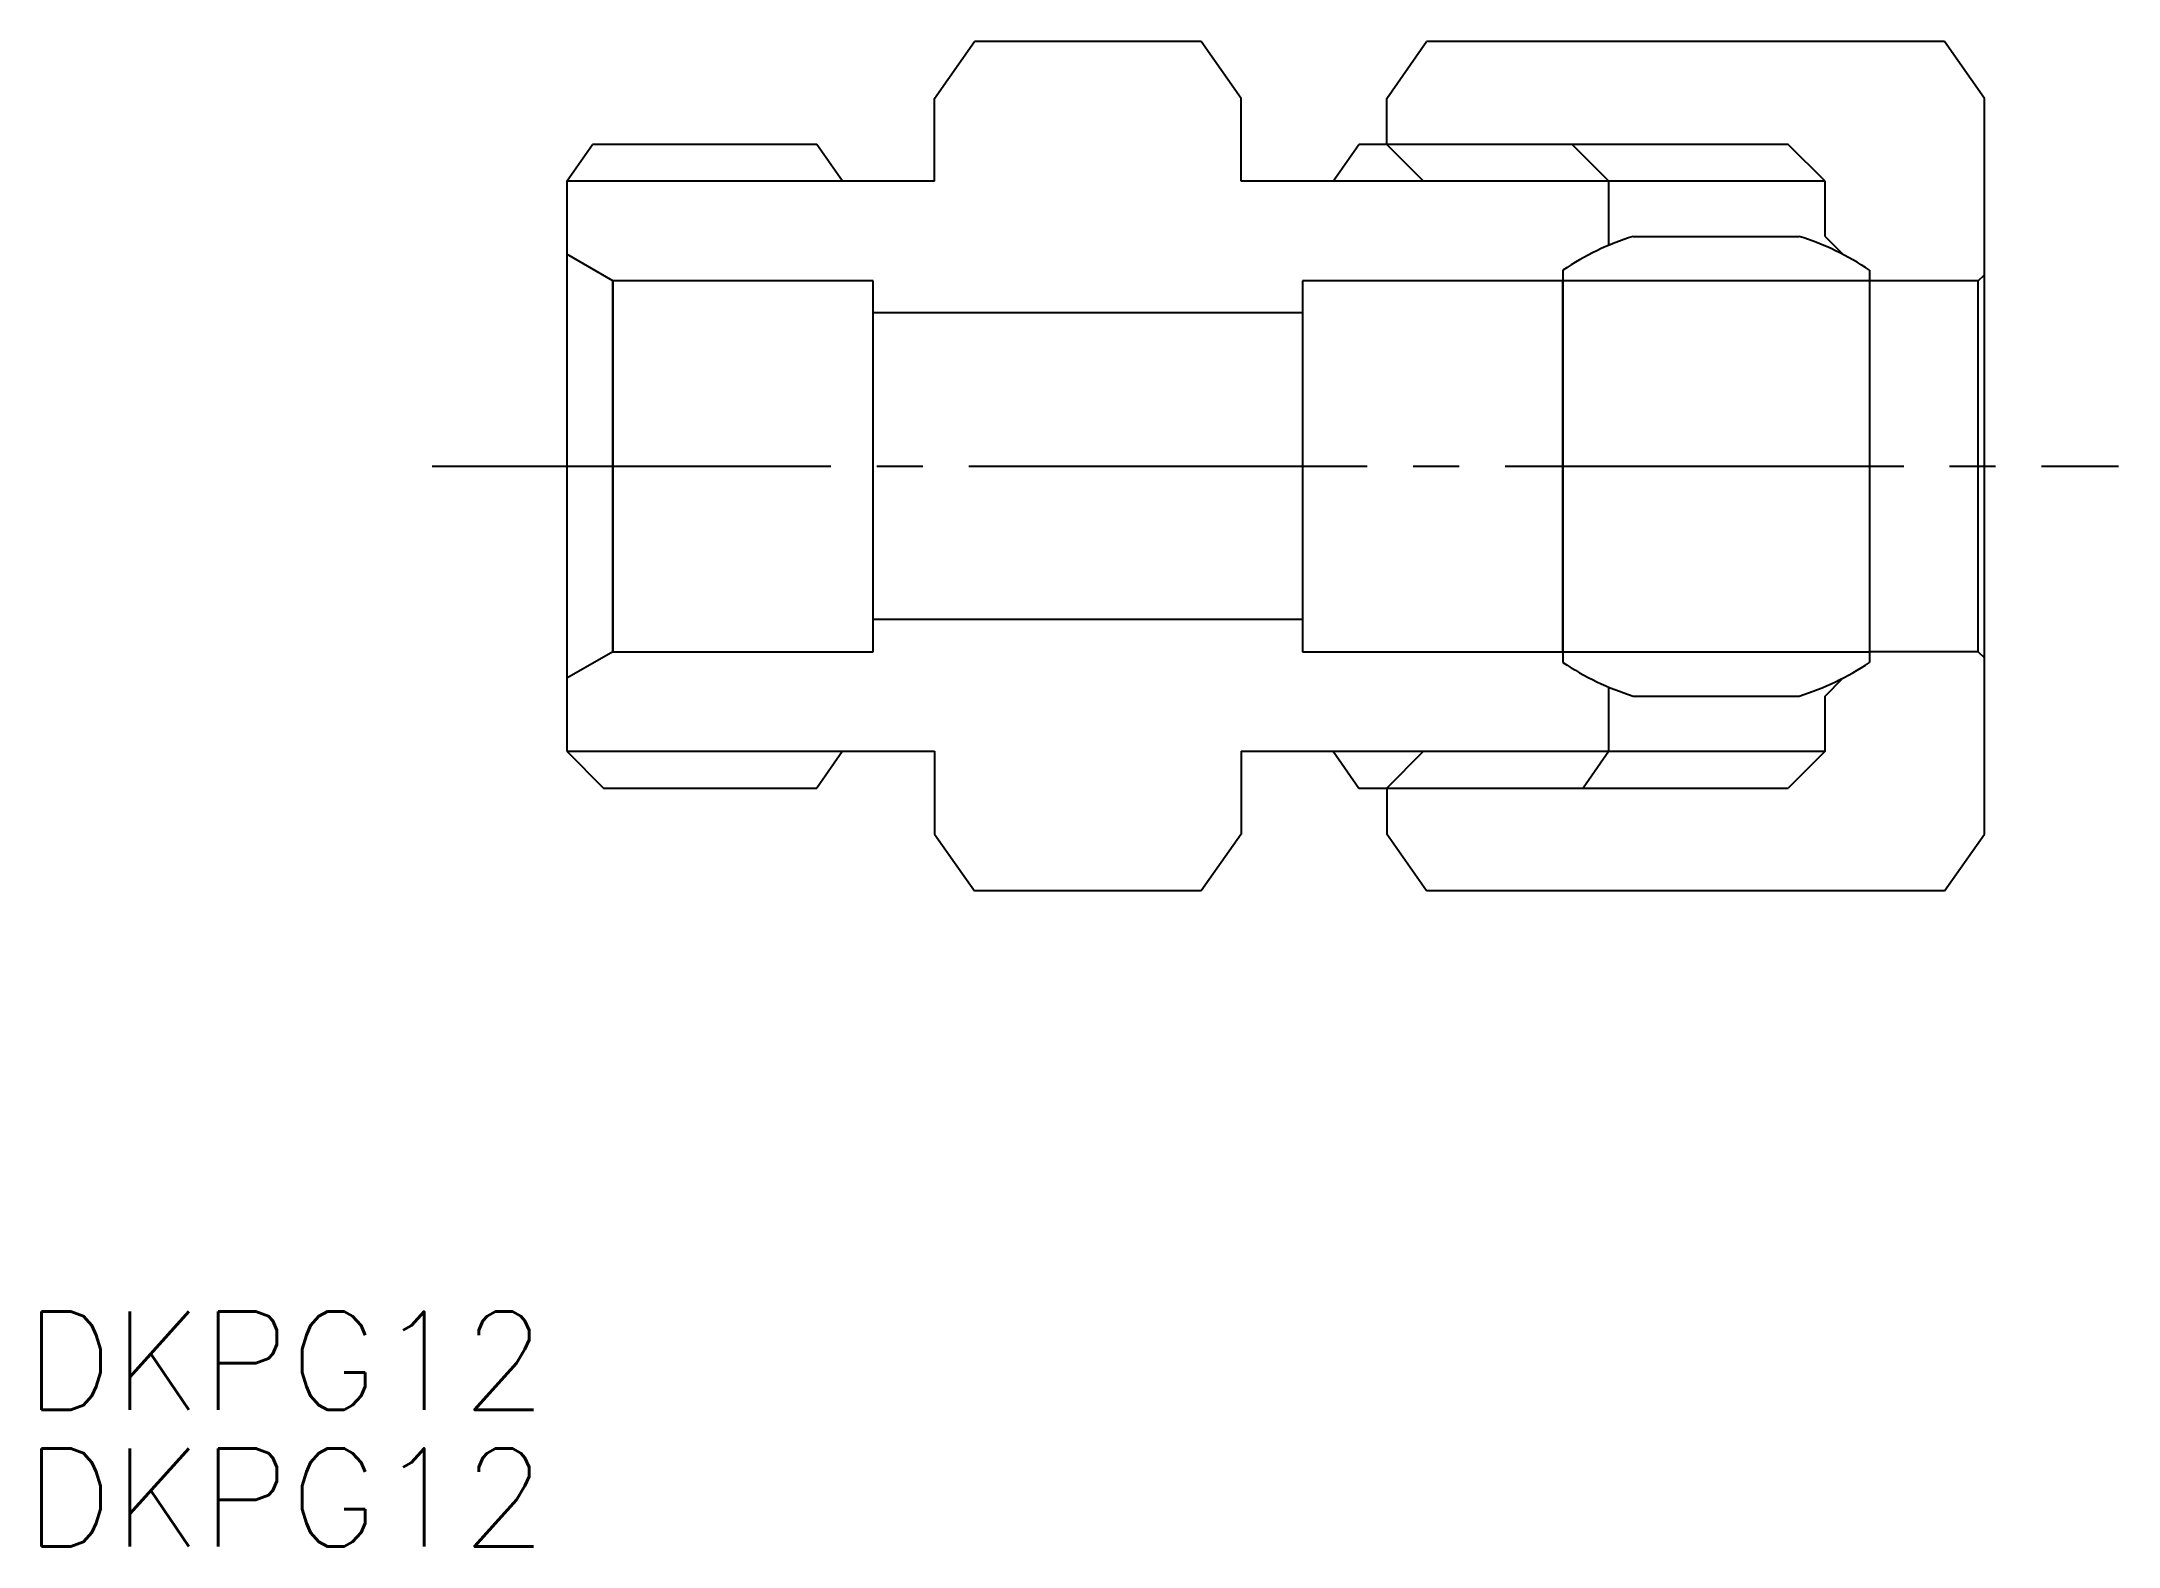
# Model space of a CAD drawing. Extents: x 91 to 158.7, y 143 to 192.1.
import ezdxf

# ---------------------------------------------------------------- set-up
doc = ezdxf.new("R2010")
doc.units = 0
doc.linetypes.add('CENTER', pattern=[17.5, 13, -1.5, 1.5, -1.5])
doc.layers.get('0').update_dxf_attribs({"linetype": 'CONTINUOUS'})
doc.layers.add('CENTER', color=1, linetype='CENTER')
doc.styles.get("Standard").update_dxf_attribs({"font": 'txt.shx', "bigfont": '@extfont2.shx'})

msp = doc.modelspace()

# ---------------------------------------------------------------- linework, layer by layer
for p, q in [((120.121, 190.225), (121.421, 192.082)), ((128.821, 192.082), (121.421, 192.082)), ((130.121, 190.225), (128.821, 192.082)), ((134.871, 190.225), (136.171, 192.082)), ((153.071, 192.082), (136.171, 192.082)), ((154.371, 190.225), (153.071, 192.082)), ((120.121, 187.525), (120.121, 190.225)), ((130.121, 187.525), (130.121, 190.225)), ((134.871, 188.725), (134.871, 190.225)), ((154.371, 166.225), (154.371, 190.225)), ((108.121, 187.525), (108.961, 188.725)), ((116.28, 188.725), (108.961, 188.725)), ((117.121, 187.525), (116.28, 188.725)), ((133.121, 187.525), (133.961, 188.725)), ((140.921, 188.725), (133.961, 188.725)), ((147.971, 188.725), (134.871, 188.725)), ((134.871, 188.725), (136.074, 187.522)), ((142.121, 187.525), (140.921, 188.725)), ((149.171, 187.525), (147.971, 188.725)), ((120.121, 187.525), (108.121, 187.525)), ((108.121, 187.525), (108.121, 185.141)), ((142.121, 187.525), (130.121, 187.525)), ((149.171, 187.525), (136.071, 187.525)), ((142.121, 185.434), (142.121, 187.525)), ((149.171, 185.725), (149.171, 187.525)), ((142.914, 185.725), (148.327, 185.725)), ((149.171, 185.725), (149.765, 185.131)), ((109.621, 184.275), (108.121, 185.141)), ((108.121, 185.141), (108.121, 171.309)), ((140.621, 184.625), (140.621, 171.825)), ((150.621, 184.625), (150.621, 171.825)), ((154.171, 184.275), (154.371, 184.475)), ((109.621, 184.275), (109.621, 172.175)), ((109.621, 172.175), (109.621, 184.275)), ((118.121, 184.275), (109.621, 184.275)), ((118.121, 172.175), (118.121, 184.275)), ((140.621, 184.275), (132.121, 184.275)), ((132.121, 184.275), (132.121, 172.175)), ((140.621, 172.175), (140.621, 184.275)), ((150.621, 184.275), (140.621, 184.275)), ((154.171, 184.275), (150.621, 184.275)), ((154.171, 172.175), (154.171, 184.275)), ((132.121, 183.225), (118.121, 183.225)), ((132.121, 173.225), (118.121, 173.225)), ((109.621, 172.175), (108.121, 171.309)), ((109.621, 172.175), (118.121, 172.175)), ((132.121, 172.175), (140.621, 172.175)), ((140.621, 172.175), (150.621, 172.175)), ((154.171, 172.175), (150.621, 172.175)), ((154.171, 172.175), (154.371, 171.975)), ((108.121, 171.309), (108.121, 168.925)), ((142.121, 168.925), (142.121, 171.017)), ((149.171, 170.725), (149.765, 171.32)), ((142.914, 170.725), (148.327, 170.725)), ((149.171, 168.925), (149.171, 170.725)), ((108.121, 168.925), (120.121, 168.925)), ((108.121, 168.925), (109.321, 167.725)), ((117.121, 168.925), (116.28, 167.725)), ((120.121, 168.925), (120.121, 166.225)), ((130.121, 168.925), (142.121, 168.925)), ((130.121, 168.925), (130.121, 166.225)), ((133.121, 168.925), (133.961, 167.725)), ((134.871, 167.725), (136.071, 168.925)), ((136.071, 168.925), (149.171, 168.925)), ((142.121, 168.925), (141.28, 167.725)), ((149.171, 168.925), (147.971, 167.725)), ((109.321, 167.725), (116.28, 167.725)), ((133.961, 167.725), (141.28, 167.725)), ((134.871, 167.725), (147.971, 167.725)), ((134.871, 167.725), (134.871, 166.225)), ((120.121, 166.225), (121.421, 164.369)), ((130.121, 166.225), (128.821, 164.369)), ((136.171, 164.369), (134.871, 166.225)), ((153.071, 164.369), (154.371, 166.225)), ((128.821, 164.369), (121.421, 164.369)), ((153.071, 164.369), (136.171, 164.369))]:
    msp.add_line(p, q)
for centre, start, end in [((145.621, 177.142), 107.50292, 123.74899), ((145.621, 177.142), 56.25101, 72.49708), ((145.621, 179.309), 236.25101, 252.49708), ((145.621, 179.309), 287.50292, 303.74899)]:
    msp.add_arc(centre, 9, start, end)
at = {"layer": 'CENTER', "color": 1, "linetype": 'CENTER'}
msp.add_line((103.737, 178.225), (158.744, 178.225), dxfattribs=at)

# ---------------------------------------------------------------- texts
at = {"color": 7, "linetype": 'CONTINUOUS'}
for p in [(90.44, 147.443), (90.44, 142.982)]:
    msp.add_text('DKPG12', height=3.2, dxfattribs=at).set_placement(p)

doc.saveas('drawing.dxf')
